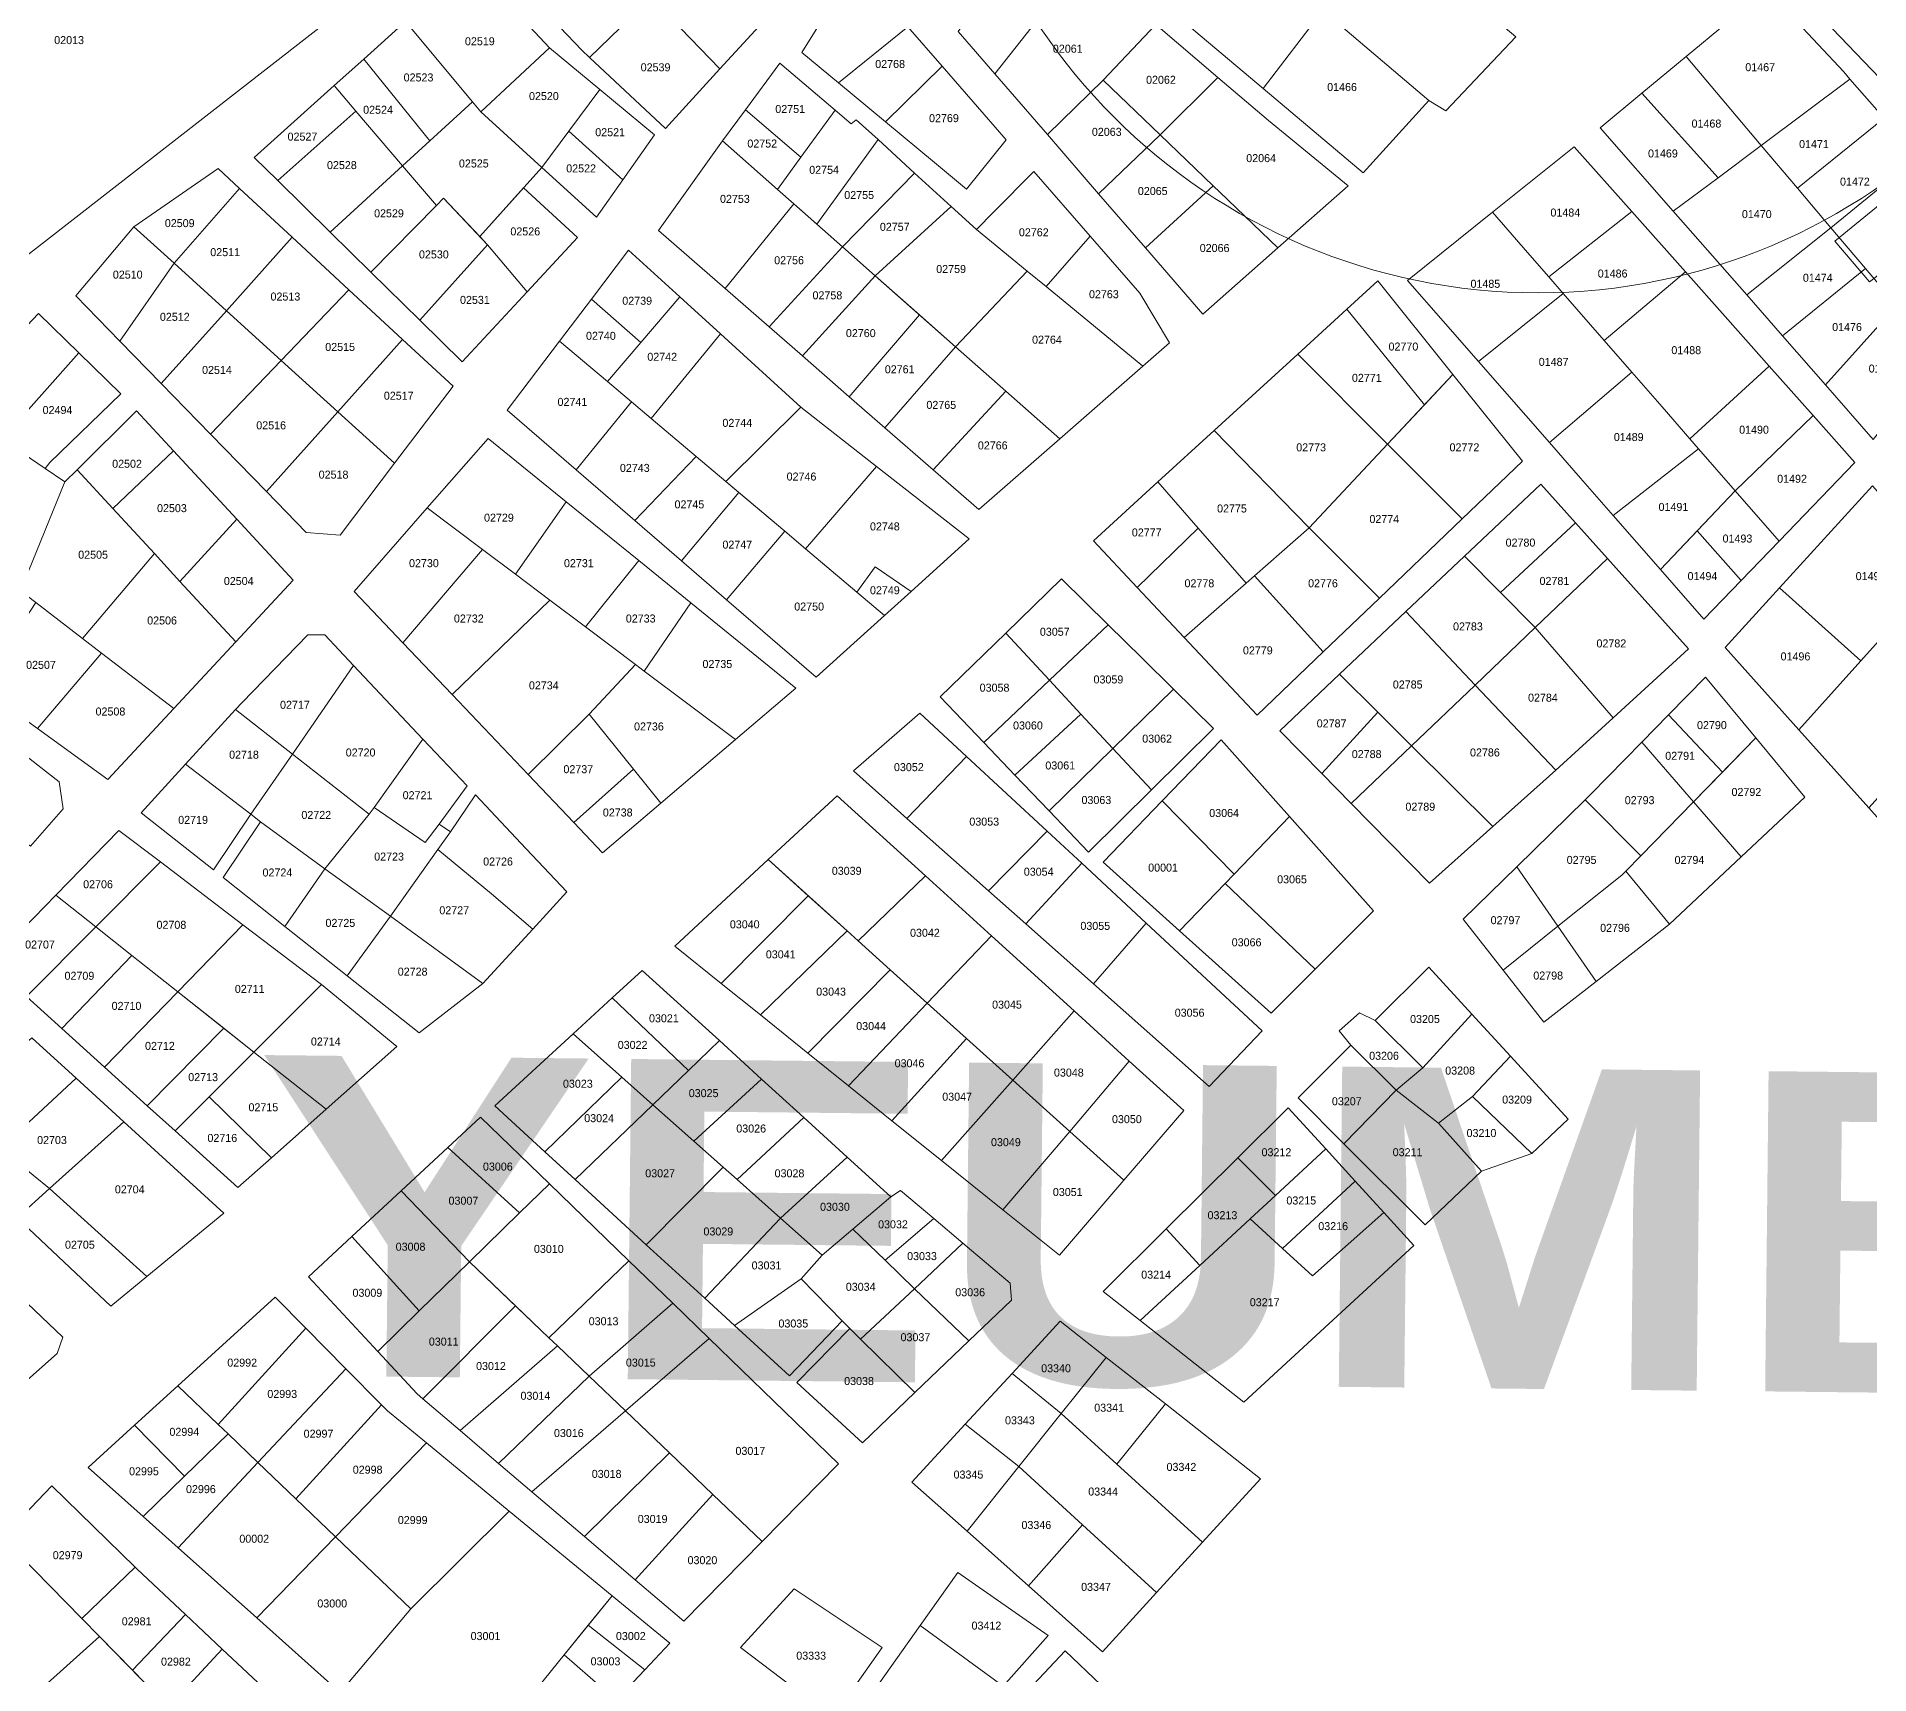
# Model space of a CAD drawing. Header units: metres. Extents: x 245225 to 248406, y 1633796 to 1637634.
# Drawn here: x 246563.7 to 246907.2, y 1635465.4 to 1635772.3 of the extents above; entities that cross this region are included whole.
import ezdxf
from ezdxf.enums import TextEntityAlignment as Align

# ---------------------------------------------------------------- set-up
doc = ezdxf.new("R2010")
doc.units = ezdxf.units.M
doc.header["$MEASUREMENT"] = 0
doc.layers.add('dernier_num_parc', color=1, linetype='Continuous', lineweight=13)
doc.layers.add('Etat des lieux', color=2, linetype='Continuous', lineweight=13)
doc.layers.add('historique_numero_parcelle', color=7, linetype='Continuous')
doc.layers.add('LIMITES_PARCELLES', color=7, linetype='Continuous', lineweight=0, true_color=0xffffff)
doc.styles.add('Style-FANCY', font='FANCY.shx')
doc.styles.add('Style-Times New Roman', font='times.ttf')

msp = doc.modelspace()

# ---------------------------------------------------------------- linework, layer by layer
at = {"layer": 'dernier_num_parc', "linetype": 'Continuous'}
msp.add_circle((246845.115, 1635836.655), 112.402539, dxfattribs=at)
at = {"layer": 'limites_parcelles', "flags": 128}
for points in [[(246592.584, 1635800.296), (246605.499, 1635793.054), (246617.143, 1635786.524), (246626.246, 1635781.419), (246558.717, 1635728.726), (246540.99, 1635741.823), (246559.908, 1635816.171), (246592.584, 1635800.296)], [(246704.996, 1635780.671), (246691.774, 1635766.219), (246678.867, 1635779.599), (246676.429, 1635782.127), (246675.241, 1635783.611), (246684.366, 1635793.901), (246704.996, 1635780.671)], [(246824.631, 1635760.276), (246804.787, 1635777.179), (246803.645, 1635778.152), (246815.963, 1635793.352), (246816.376, 1635792.979), (246840.93, 1635772.235), (246827.806, 1635758.371), (246824.631, 1635760.276)], [(246923.695, 1635778.26), (246927.576, 1635774.117), (246912.12, 1635761.39), (246894.263, 1635780.055), (246910.192, 1635792.675), (246923.695, 1635778.26)], [(246803.645, 1635778.152), (246804.787, 1635777.179), (246793.574, 1635762.548), (246778.216, 1635775.483), (246789.38, 1635790.302), (246803.645, 1635778.152)], [(246659.848, 1635770.172), (246646.954, 1635758.182), (246645.385, 1635760.065), (246632.851, 1635775.106), (246645.032, 1635786.047), (246659.848, 1635770.172)], [(246675.241, 1635783.611), (246676.429, 1635782.127), (246678.867, 1635779.599), (246667.343, 1635768.375), (246665.881, 1635769.748), (246659.044, 1635776.927), (246671.949, 1635787.724), (246675.241, 1635783.611)], [(246773.454, 1635774.518), (246763.583, 1635764.109), (246753.148, 1635753.898), (246743.281, 1635765.281), (246759.753, 1635786.157), (246760.073, 1635785.888), (246773.454, 1635774.518)], [(246727.008, 1635774.112), (246713.968, 1635763.622), (246707.156, 1635769.272), (246711.707, 1635776.575), (246719.433, 1635782.819), (246727.008, 1635774.112)], [(246903.563, 1635764.293), (246886.945, 1635751.878), (246872.836, 1635768.548), (246887.964, 1635781.112), (246902.384, 1635765.634), (246903.563, 1635764.293)], [(246637.398, 1635752.751), (246632.281, 1635748.065), (246623.528, 1635758.31), (246619.457, 1635763.076), (246625.007, 1635768.061), (246637.398, 1635752.751)], [(246669.263, 1635762.377), (246663.438, 1635754.526), (246658.406, 1635747.743), (246646.954, 1635758.182), (246659.848, 1635770.172), (246669.263, 1635762.377)], [(246745.442, 1635752.924), (246738.001, 1635743.689), (246732.015, 1635748.654), (246722.786, 1635756.309), (246733.424, 1635766.737), (246741.307, 1635757.677), (246745.442, 1635752.924)], [(246809.497, 1635744.295), (246796.361, 1635732.693), (246785.465, 1635743.136), (246784.244, 1635744.306), (246774.277, 1635753.859), (246785.094, 1635764.628), (246794.574, 1635756.572), (246798.376, 1635753.444), (246809.497, 1635744.295)], [(246658.406, 1635747.743), (246646.76, 1635734.807), (246639.969, 1635741.989), (246638.635, 1635740.627), (246632.281, 1635748.065), (246645.385, 1635760.065), (246646.954, 1635758.182), (246658.406, 1635747.743)], [(246721.401, 1635752.958), (246709.925, 1635737.136), (246705.64, 1635740.92), (246702.553, 1635743.647), (246706.967, 1635749.682), (246713.391, 1635758.462), (246716.363, 1635755.937), (246717.316, 1635756.678), (246721.401, 1635752.958)], [(246702.553, 1635743.647), (246705.64, 1635740.92), (246692.783, 1635725.036), (246680.274, 1635735.934), (246692.233, 1635752.762), (246702.553, 1635743.647)], [(246862.659, 1635739.469), (246847.096, 1635727.279), (246843.132, 1635731.831), (246836.573, 1635739.36), (246851.849, 1635751.611), (246862.659, 1635739.469)], [(246893.733, 1635743.859), (246899.995, 1635736.46), (246884.212, 1635723.855), (246870.448, 1635739.553), (246878.844, 1635745.826), (246886.945, 1635751.878), (246893.733, 1635743.859)], [(246665.104, 1635734.626), (246655.656, 1635724.464), (246648.224, 1635733.258), (246646.76, 1635734.807), (246654.948, 1635743.902), (246665.104, 1635734.626)], [(246761.143, 1635734.878), (246752.886, 1635725.444), (246749.376, 1635728.328), (246739.858, 1635736.146), (246743.139, 1635739.427), (246750.632, 1635746.958), (246761.143, 1635734.878)], [(246785.465, 1635743.136), (246796.361, 1635732.693), (246782.298, 1635720.271), (246771.554, 1635732.666), (246784.244, 1635744.306), (246785.465, 1635743.136)], [(246648.224, 1635733.258), (246635.522, 1635719.121), (246626.38, 1635728.114), (246638.635, 1635740.627), (246639.969, 1635741.989), (246648.224, 1635733.258)], [(246739.858, 1635736.146), (246749.376, 1635728.328), (246735.935, 1635714.162), (246720.884, 1635727.456), (246735.133, 1635740.45), (246739.858, 1635736.146)], [(246849.823, 1635724.149), (246833.962, 1635711.36), (246827.325, 1635718.944), (246820.641, 1635726.581), (246836.573, 1635739.36), (246843.132, 1635731.831), (246847.096, 1635727.279), (246849.823, 1635724.149)], [(246872.706, 1635728.186), (246857.513, 1635715.32), (246849.823, 1635724.149), (246847.096, 1635727.279), (246862.659, 1635739.469), (246872.706, 1635728.186)], [(246771.059, 1635710.515), (246752.886, 1635725.444), (246761.143, 1635734.878), (246770.444, 1635724.187), (246776.054, 1635714.874), (246771.059, 1635710.515)], [(246752.886, 1635725.444), (246771.059, 1635710.515), (246755.469, 1635696.908), (246745.361, 1635705.836), (246735.935, 1635714.162), (246749.376, 1635728.328), (246752.886, 1635725.444)], [(246888.431, 1635710.524), (246873.571, 1635696.885), (246868.351, 1635702.878), (246864.854, 1635706.893), (246862.693, 1635709.374), (246857.513, 1635715.32), (246872.706, 1635728.186), (246880.163, 1635719.81), (246888.431, 1635710.524)], [(246691.862, 1635716.555), (246678.887, 1635700.712), (246675.196, 1635703.829), (246670.696, 1635707.629), (246676.934, 1635714.942), (246684.238, 1635723.505), (246691.862, 1635716.555)], [(246857.513, 1635715.32), (246862.693, 1635709.374), (246847.24, 1635696.188), (246833.962, 1635711.36), (246849.823, 1635724.149), (246857.513, 1635715.32)], [(246913.087, 1635721.254), (246921.675, 1635714.047), (246907.939, 1635696.795), (246898.962, 1635707.033), (246912.319, 1635721.898), (246913.087, 1635721.254)], [(246706.944, 1635702.809), (246692.859, 1635688.913), (246687.315, 1635693.595), (246678.887, 1635700.712), (246691.862, 1635716.555), (246706.944, 1635702.809)], [(246565.316, 1635691.354), (246557.267, 1635696.814), (246571.618, 1635712.986), (246579.468, 1635705.32), (246566.165, 1635692.438), (246565.316, 1635691.354)], [(246670.696, 1635707.629), (246675.196, 1635703.829), (246664.832, 1635691.106), (246651.911, 1635702.279), (246661.729, 1635715.202), (246670.696, 1635707.629)], [(246875.189, 1635695.028), (246859.166, 1635682.56), (246853.049, 1635689.55), (246847.24, 1635696.188), (246862.693, 1635709.374), (246864.854, 1635706.893), (246868.351, 1635702.878), (246873.571, 1635696.885), (246875.189, 1635695.028)], [(246896.688, 1635701.251), (246882.02, 1635687.185), (246875.189, 1635695.028), (246873.571, 1635696.885), (246888.431, 1635710.524), (246896.688, 1635701.251)], [(246678.887, 1635700.712), (246687.315, 1635693.595), (246675.797, 1635681.624), (246664.832, 1635691.106), (246675.196, 1635703.829), (246678.887, 1635700.712)], [(246721.131, 1635691.717), (246707.831, 1635676.268), (246703.921, 1635679.571), (246692.859, 1635688.913), (246706.944, 1635702.809), (246721.131, 1635691.717)], [(246630.797, 1635692.318), (246620.584, 1635678.837), (246614.234, 1635679.366), (246606.788, 1635687.013), (246620.162, 1635701.965), (246630.797, 1635692.318)], [(246565.316, 1635691.354), (246569.023, 1635688.84), (246560.708, 1635668.407), (246557.87, 1635670.585), (246549.197, 1635677.235), (246557.267, 1635696.814), (246565.316, 1635691.354)], [(246662.964, 1635685.105), (246653.441, 1635671.528), (246647.298, 1635676.142), (246636.908, 1635683.947), (246648.312, 1635696.988), (246662.964, 1635685.105)], [(246802.226, 1635680.226), (246791.957, 1635671.212), (246790.396, 1635669.842), (246781.418, 1635680.144), (246773.846, 1635688.831), (246784.404, 1635698.472), (246802.226, 1635680.226)], [(246601.242, 1635681.837), (246590.581, 1635670.192), (246585.793, 1635675.387), (246577.976, 1635683.868), (246589.359, 1635694.653), (246601.242, 1635681.837)], [(246695.299, 1635686.852), (246684.601, 1635674.011), (246675.797, 1635681.624), (246687.315, 1635693.595), (246692.859, 1635688.913), (246695.299, 1635686.852)], [(246577.976, 1635683.868), (246585.793, 1635675.387), (246572.335, 1635659.491), (246563.56, 1635666.221), (246560.708, 1635668.407), (246569.023, 1635688.84), (246571.307, 1635691.104), (246577.976, 1635683.868)], [(246727.605, 1635668.315), (246720.84, 1635672.94), (246717.446, 1635668.149), (246707.831, 1635676.268), (246721.131, 1635691.717), (246738.483, 1635678.149), (246727.605, 1635668.315)], [(246913.364, 1635663.901), (246905.608, 1635655.273), (246890.367, 1635669.001), (246907.808, 1635688.111), (246921.302, 1635672.765), (246913.364, 1635663.901)], [(246676.566, 1635674.074), (246666.566, 1635661.67), (246659.914, 1635666.666), (246653.441, 1635671.528), (246662.964, 1635685.105), (246676.566, 1635674.074)], [(246707.831, 1635676.268), (246722.603, 1635663.793), (246709.802, 1635652.22), (246693.013, 1635666.738), (246703.921, 1635679.571), (246707.831, 1635676.268)], [(246590.581, 1635670.192), (246601.036, 1635658.848), (246589.439, 1635646.375), (246575.887, 1635656.767), (246572.335, 1635659.491), (246585.793, 1635675.387), (246590.581, 1635670.192)], [(246653.441, 1635671.528), (246659.914, 1635666.666), (246641.57, 1635649.008), (246632.355, 1635658.705), (246647.298, 1635676.142), (246653.441, 1635671.528)], [(246686.345, 1635666.143), (246677.583, 1635653.395), (246675.927, 1635654.639), (246666.566, 1635661.67), (246676.566, 1635674.074), (246686.345, 1635666.143)], [(246804.852, 1635656.991), (246792.449, 1635645.116), (246778.792, 1635659.656), (246790.396, 1635669.842), (246791.957, 1635671.212), (246804.852, 1635656.991)], [(246572.335, 1635659.491), (246575.887, 1635656.767), (246563.899, 1635642.596), (246553.147, 1635650.379), (246563.56, 1635666.221), (246572.335, 1635659.491)], [(246666.566, 1635661.67), (246675.927, 1635654.639), (246667.274, 1635645.31), (246655.833, 1635633.999), (246641.57, 1635649.008), (246659.914, 1635666.666), (246666.566, 1635661.67)], [(246776.778, 1635649.968), (246765.428, 1635638.881), (246759.433, 1635645.335), (246753.549, 1635651.668), (246764.511, 1635662.063), (246770.821, 1635655.842), (246776.778, 1635649.968)], [(246833.333, 1635650.768), (246821.406, 1635639.369), (246815.091, 1635645.655), (246807.914, 1635652.799), (246820.354, 1635664.533), (246833.333, 1635650.768)], [(246921.699, 1635643.925), (246907.094, 1635627.76), (246894.005, 1635642.365), (246905.608, 1635655.273), (246913.364, 1635663.901), (246927.784, 1635651.863), (246921.699, 1635643.925)], [(246623.128, 1635654.431), (246611.641, 1635637.842), (246601.009, 1635646.156), (246602.228, 1635647.485), (246614.531, 1635660.185), (246617.706, 1635660.185), (246623.128, 1635654.431)], [(246636.119, 1635640.645), (246626.962, 1635627.831), (246626.059, 1635626.567), (246611.641, 1635637.842), (246623.128, 1635654.431), (246636.119, 1635640.645)], [(246677.583, 1635653.395), (246694.681, 1635640.552), (246680.689, 1635628.606), (246675.556, 1635634.998), (246667.274, 1635645.31), (246675.927, 1635654.639), (246677.583, 1635653.395)], [(246639.156, 1635624.715), (246636.51, 1635621.276), (246626.962, 1635627.831), (246636.119, 1635640.645), (246644.406, 1635631.851), (246639.156, 1635624.715)], [(246562.538, 1635620.554), (246552.335, 1635629), (246560.478, 1635638.458), (246567.964, 1635632.642), (246568.705, 1635627.562), (246562.538, 1635620.554)], [(246626.059, 1635626.567), (246617.754, 1635616.339), (246605.686, 1635625.112), (246603.834, 1635626.567), (246611.641, 1635637.842), (246626.059, 1635626.567)], [(246874.241, 1635628.895), (246864.337, 1635618.755), (246853.928, 1635629.228), (246855.024, 1635630.299), (246864.574, 1635640.086), (246874.241, 1635628.895)], [(246639.156, 1635624.715), (246641.272, 1635623.26), (246638.891, 1635619.953), (246630.005, 1635607.434), (246617.754, 1635616.339), (246626.059, 1635626.567), (246626.962, 1635627.831), (246636.51, 1635621.276), (246639.156, 1635624.715)], [(246656.695, 1635605.054), (246648.945, 1635611.618), (246638.891, 1635619.953), (246641.272, 1635623.26), (246645.972, 1635630.189), (246655.492, 1635620.086), (246663.082, 1635612.031), (246656.695, 1635605.054)], [(246730.299, 1635614.989), (246717.711, 1635602.813), (246715.597, 1635604.717), (246700.793, 1635618.049), (246713.736, 1635630.035), (246730.299, 1635614.989)], [(246788.128, 1635615.318), (246786.474, 1635613.602), (246777.924, 1635604.729), (246763.61, 1635617.599), (246774.666, 1635629.052), (246788.128, 1635615.318)], [(246864.337, 1635618.755), (246861.54, 1635615.892), (246860.805, 1635615.139), (246848.827, 1635605.557), (246841.099, 1635616.682), (246853.928, 1635629.228), (246864.337, 1635618.755)], [(246883.161, 1635618.57), (246869.708, 1635605.958), (246861.54, 1635615.892), (246864.337, 1635618.755), (246874.241, 1635628.895), (246883.161, 1635618.57)], [(246803.31, 1635597.503), (246786.474, 1635613.602), (246788.128, 1635615.318), (246798.528, 1635626.111), (246814.274, 1635608.465), (246803.31, 1635597.503)], [(246602.377, 1635605.852), (246590.151, 1635593.306), (246581.574, 1635600.098), (246574.805, 1635605.459), (246586.902, 1635617.613), (246602.377, 1635605.852)], [(246656.695, 1635605.054), (246647.339, 1635594.833), (246630.005, 1635607.434), (246638.891, 1635619.953), (246648.945, 1635611.618), (246656.695, 1635605.054)], [(246742.66, 1635603.762), (246730.639, 1635591.171), (246723.691, 1635597.428), (246717.711, 1635602.813), (246730.299, 1635614.989), (246742.66, 1635603.762)], [(246869.708, 1635605.958), (246855.991, 1635595.246), (246848.827, 1635605.557), (246860.805, 1635615.139), (246861.54, 1635615.892), (246869.708, 1635605.958)], [(246717.711, 1635602.813), (246723.691, 1635597.428), (246708.264, 1635581.801), (246699.372, 1635588.947), (246715.597, 1635604.717), (246717.711, 1635602.813)], [(246758.148, 1635589.693), (246746.653, 1635576.749), (246738.005, 1635584.536), (246730.639, 1635591.171), (246742.66, 1635603.762), (246758.148, 1635589.693)], [(246685.873, 1635578.553), (246679.197, 1635572.13), (246673.413, 1635577.265), (246664.257, 1635585.395), (246671.592, 1635592.133), (246685.873, 1635578.553)], [(246814.606, 1635587.889), (246823.516, 1635579.063), (246818.489, 1635574.829), (246810.001, 1635583.287), (246807.835, 1635585.982), (246811.645, 1635589.368), (246814.606, 1635587.889)], [(246839.947, 1635581.211), (246832.799, 1635573.678), (246826.449, 1635568.651), (246818.489, 1635574.829), (246823.516, 1635579.063), (246832.719, 1635589.102), (246839.947, 1635581.211)], [(246584.452, 1635571.943), (246598.796, 1635586.459), (246604.434, 1635581.994), (246596.046, 1635573.606), (246589.669, 1635567.229), (246584.452, 1635571.943)], [(246571.112, 1635577.077), (246556.954, 1635563.897), (246566.138, 1635556.437), (246560.054, 1635550.961), (246543.102, 1635566.966), (246548.842, 1635572.117), (246562.806, 1635584.652), (246571.112, 1635577.077)], [(246699.588, 1635576.911), (246686.915, 1635565.277), (246679.197, 1635572.13), (246685.873, 1635578.553), (246691.671, 1635584.131), (246699.588, 1635576.911)], [(246707.47, 1635569.723), (246694.975, 1635558.121), (246692.386, 1635560.419), (246686.915, 1635565.277), (246699.588, 1635576.911), (246707.47, 1635569.723)], [(246686.915, 1635565.277), (246692.386, 1635560.419), (246677.973, 1635545.906), (246664.634, 1635558.119), (246679.197, 1635572.13), (246686.915, 1635565.277)], [(246826.449, 1635568.651), (246834.518, 1635559.655), (246823.935, 1635549.601), (246808.716, 1635564.821), (246818.489, 1635574.829), (246826.449, 1635568.651)], [(246723.79, 1635554.841), (246716.686, 1635548.796), (246710.962, 1635543.926), (246703.158, 1635550.855), (246715.596, 1635562.313), (246723.79, 1635554.841)], [(246795.874, 1635555.11), (246791.14, 1635550.734), (246781.718, 1635542.026), (246775.43, 1635548.87), (246788.813, 1635562.172), (246795.874, 1635555.11)], [(246810.817, 1635557.814), (246797.228, 1635545.188), (246791.14, 1635550.734), (246795.874, 1635555.11), (246805.317, 1635563.838), (246810.817, 1635557.814)], [(246694.975, 1635558.121), (246703.158, 1635550.855), (246688.955, 1635535.852), (246677.973, 1635545.906), (246692.386, 1635560.419), (246694.975, 1635558.121)], [(246674.733, 1635542.862), (246659.737, 1635528.459), (246644.841, 1635542.694), (246654.218, 1635551.849), (246659.813, 1635557.312), (246674.733, 1635542.862)], [(246731.851, 1635550.783), (246722.715, 1635542.986), (246716.686, 1635548.796), (246723.79, 1635554.841), (246725.642, 1635556.031), (246731.851, 1635550.783)], [(246770.529, 1635531.684), (246781.718, 1635542.026), (246791.14, 1635550.734), (246797.228, 1635545.188), (246802.826, 1635540.089), (246816.211, 1635551.907), (246821.818, 1635545.765), (246789.936, 1635516.396), (246770.529, 1635531.684)], [(246710.962, 1635543.926), (246706.993, 1635539.481), (246694.536, 1635530.741), (246688.955, 1635535.852), (246703.158, 1635550.855), (246710.962, 1635543.926)], [(246722.715, 1635542.986), (246728.268, 1635537.635), (246718.106, 1635528.21), (246716.135, 1635530.209), (246714.713, 1635531.651), (246706.993, 1635539.481), (246710.962, 1635543.926), (246716.686, 1635548.796), (246722.715, 1635542.986)], [(246738.408, 1635527.863), (246728.268, 1635537.635), (246737.277, 1635546.198), (246746.147, 1635538.701), (246746.412, 1635535.526), (246738.408, 1635527.863)], [(246558.659, 1635517.554), (246543.098, 1635533.913), (246552.605, 1635543.763), (246568.626, 1635528.555), (246567.567, 1635525.512), (246558.659, 1635517.554)], [(246653.464, 1635534.454), (246636.071, 1635517.037), (246635.022, 1635517.931), (246627.634, 1635525.895), (246635.407, 1635533.484), (246644.841, 1635542.694), (246653.464, 1635534.454)], [(246682.932, 1635534.922), (246667.276, 1635521.255), (246661.32, 1635526.947), (246659.737, 1635528.459), (246674.733, 1635542.862), (246682.932, 1635534.922)], [(246636.071, 1635517.037), (246653.464, 1635534.454), (246659.737, 1635528.459), (246661.32, 1635526.947), (246643.08, 1635511.067), (246636.071, 1635517.037)], [(246621.66, 1635522.66), (246605.193, 1635505.087), (246599.602, 1635510.443), (246597.766, 1635512.201), (246614.146, 1635530.269), (246621.66, 1635522.66)], [(246699.699, 1635490.272), (246690.447, 1635499.113), (246682.303, 1635506.895), (246674.078, 1635514.755), (246689.758, 1635528.311), (246714, 1635504.834), (246699.699, 1635490.272)], [(246718.106, 1635528.21), (246728.324, 1635518.209), (246718.498, 1635508.803), (246706.16, 1635520.099), (246716.135, 1635530.209), (246718.106, 1635528.21)], [(246597.766, 1635512.201), (246599.602, 1635510.443), (246591.456, 1635502.517), (246582.052, 1635512.065), (246590.186, 1635519.462), (246597.766, 1635512.201)], [(246636.763, 1635508.754), (246619.729, 1635491.163), (246612.3, 1635498.28), (246628.355, 1635515.881), (246629.466, 1635514.756), (246636.763, 1635508.754)], [(246766.185, 1635504.748), (246782.236, 1635490.161), (246773.588, 1635480.703), (246759.727, 1635493.409), (246747.796, 1635504.346), (246755.726, 1635514.254), (246766.185, 1635504.748)], [(246605.193, 1635505.087), (246590.238, 1635489.127), (246583.695, 1635494.965), (246591.456, 1635502.517), (246599.602, 1635510.443), (246605.193, 1635505.087)], [(246612.3, 1635498.28), (246619.729, 1635491.163), (246605.001, 1635475.956), (246590.238, 1635489.127), (246605.193, 1635505.087), (246612.3, 1635498.28)], [(246671.56, 1635480.133), (246662.588, 1635469.041), (246652.341, 1635456.374), (246641.698, 1635443.216), (246620.62, 1635462.021), (246633.836, 1635477.65), (246652.294, 1635495.98), (246671.56, 1635480.133)], [(246572.206, 1635475.844), (246575.517, 1635472.459), (246559.541, 1635458.215), (246542.33, 1635475.333), (246557.321, 1635491.062), (246572.206, 1635475.844)], [(246591.599, 1635476.62), (246581.676, 1635466.163), (246575.517, 1635472.459), (246572.206, 1635475.844), (246582.196, 1635485.464), (246582.546, 1635485.123), (246591.599, 1635476.62)], [(246613.647, 1635455.913), (246602.885, 1635444.479), (246601.837, 1635445.551), (246588.432, 1635459.256), (246598.506, 1635470.133), (246613.647, 1635455.913)]]:
    msp.add_lwpolyline(points, close=True, dxfattribs=at)
at = {"layer": 'limites_parcelles'}
for points in [[(246759.753, 1635786.157), (246743.281, 1635765.281), (246736.409, 1635773.209), (246750.797, 1635793.707)], [(246691.774, 1635766.219), (246681.544, 1635755.037), (246667.343, 1635768.375), (246678.867, 1635779.599)], [(246637.398, 1635752.751), (246625.007, 1635768.061), (246632.851, 1635775.106), (246645.385, 1635760.065)], [(246824.631, 1635760.276), (246812.354, 1635746.729), (246793.574, 1635762.548), (246804.787, 1635777.179)], [(246733.424, 1635766.737), (246722.786, 1635756.309), (246713.968, 1635763.622), (246727.008, 1635774.112)], [(246785.094, 1635764.628), (246774.277, 1635753.859), (246763.583, 1635764.109), (246773.454, 1635774.518)], [(246886.945, 1635751.878), (246878.844, 1635745.826), (246864.559, 1635761.674), (246872.836, 1635768.548)], [(246713.391, 1635758.462), (246706.967, 1635749.682), (246696.556, 1635758.567), (246703.028, 1635767.261)], [(246909.975, 1635756.996), (246893.733, 1635743.859), (246886.945, 1635751.878), (246903.563, 1635764.293)], [(246623.528, 1635758.31), (246608.939, 1635745.271), (246604.497, 1635749.64), (246619.457, 1635763.076)], [(246673.583, 1635745.439), (246663.438, 1635754.526), (246669.263, 1635762.377), (246679.533, 1635753.873)], [(246774.277, 1635753.859), (246762.748, 1635742.824), (246753.148, 1635753.898), (246763.583, 1635764.109)], [(246878.844, 1635745.826), (246870.448, 1635739.553), (246856.743, 1635755.183), (246864.559, 1635761.674)], [(246632.281, 1635748.065), (246618.722, 1635735.647), (246608.939, 1635745.271), (246623.528, 1635758.31)], [(246706.967, 1635749.682), (246702.553, 1635743.647), (246692.233, 1635752.762), (246696.556, 1635758.567)], [(246673.583, 1635745.439), (246668.633, 1635738.422), (246658.406, 1635747.743), (246663.438, 1635754.526)], [(246893.733, 1635743.859), (246909.975, 1635756.996), (246916.316, 1635749.781), (246899.995, 1635736.46)], [(246728.264, 1635746.706), (246714.76, 1635732.865), (246709.925, 1635737.136), (246721.401, 1635752.958)], [(246784.244, 1635744.306), (246771.554, 1635732.666), (246762.748, 1635742.824), (246774.277, 1635753.859)], [(246601.734, 1635743.812), (246589.483, 1635729.794), (246581.955, 1635736.622), (246597.724, 1635747.523)], [(246638.635, 1635740.627), (246626.38, 1635728.114), (246618.722, 1635735.647), (246632.281, 1635748.065)], [(246924.09, 1635739.266), (246907.21, 1635726.299), (246900.737, 1635733.948), (246917.058, 1635747.268)], [(246611.627, 1635734.656), (246599.283, 1635720.904), (246589.483, 1635729.794), (246601.734, 1635743.812)], [(246714.76, 1635732.865), (246728.264, 1635746.706), (246735.133, 1635740.45), (246720.884, 1635727.456)], [(246714.76, 1635732.865), (246700.985, 1635717.891), (246692.783, 1635725.036), (246705.64, 1635740.92)], [(246589.483, 1635729.794), (246579.318, 1635715.223), (246571.054, 1635723.711), (246581.955, 1635736.622)], [(246622.246, 1635724.828), (246609.554, 1635711.587), (246599.283, 1635720.904), (246611.627, 1635734.656)], [(246906.468, 1635728.811), (246890.94, 1635716.183), (246884.212, 1635723.855), (246899.995, 1635736.46)], [(246655.656, 1635724.464), (246643.444, 1635711.328), (246635.522, 1635719.121), (246648.224, 1635733.258)], [(246684.238, 1635723.505), (246676.934, 1635714.942), (246667.685, 1635723.042), (246674.665, 1635732.23)], [(246700.985, 1635717.891), (246714.76, 1635732.865), (246720.884, 1635727.456), (246707.248, 1635712.433)], [(246579.318, 1635715.223), (246589.483, 1635729.794), (246599.283, 1635720.904), (246587.054, 1635707.28)], [(246729.175, 1635720.133), (246716.012, 1635704.798), (246707.248, 1635712.433), (246720.884, 1635727.456)], [(246823.832, 1635703.297), (246809.285, 1635721.192), (246815.071, 1635726.476), (246829.145, 1635708.97)], [(246890.94, 1635716.183), (246906.468, 1635728.811), (246912.319, 1635721.898), (246898.962, 1635707.033)], [(246632.295, 1635715.529), (246620.162, 1635701.965), (246609.554, 1635711.587), (246622.246, 1635724.828)], [(246676.934, 1635714.942), (246670.696, 1635707.629), (246661.729, 1635715.202), (246667.685, 1635723.042)], [(246571.618, 1635712.986), (246557.267, 1635696.814), (246547.75, 1635703.233), (246564.048, 1635720.378)], [(246609.554, 1635711.587), (246596.312, 1635697.772), (246587.054, 1635707.28), (246599.283, 1635720.904)], [(246716.012, 1635704.798), (246729.175, 1635720.133), (246735.935, 1635714.162), (246722.687, 1635698.982)], [(246823.832, 1635703.297), (246816.9, 1635695.895), (246800.054, 1635712.763), (246809.285, 1635721.192)], [(246630.797, 1635692.318), (246620.162, 1635701.965), (246632.295, 1635715.529), (246641.751, 1635706.777)], [(246745.361, 1635705.836), (246731.744, 1635691.091), (246722.687, 1635698.982), (246735.935, 1635714.162)], [(246816.9, 1635695.895), (246802.226, 1635680.226), (246784.404, 1635698.472), (246800.054, 1635712.763)], [(246620.162, 1635701.965), (246606.788, 1635687.013), (246596.312, 1635697.772), (246609.554, 1635711.587)], [(246830.872, 1635681.904), (246816.9, 1635695.895), (246829.145, 1635708.97), (246842.191, 1635692.741)], [(246755.469, 1635696.908), (246740.282, 1635683.653), (246731.744, 1635691.091), (246745.361, 1635705.836)], [(246589.359, 1635694.653), (246577.976, 1635683.868), (246571.307, 1635691.104), (246582.428, 1635702.127)], [(246890.27, 1635677.714), (246882.02, 1635687.185), (246896.688, 1635701.251), (246904.501, 1635692.477)], [(246830.872, 1635681.904), (246815.381, 1635667.071), (246802.226, 1635680.226), (246816.9, 1635695.895)], [(246882.02, 1635687.185), (246868.071, 1635672.385), (246859.166, 1635682.56), (246875.189, 1635695.028)], [(246781.418, 1635680.144), (246769.961, 1635669.058), (246761.758, 1635677.792), (246773.846, 1635688.831)], [(246684.601, 1635674.011), (246695.299, 1635686.852), (246703.921, 1635679.571), (246693.013, 1635666.738)], [(246852.126, 1635681.134), (246838.09, 1635668.087), (246831.346, 1635674.902), (246845.631, 1635688.375)], [(246883.151, 1635670.328), (246874.904, 1635679.634), (246882.02, 1635687.185), (246890.27, 1635677.714)], [(246601.036, 1635658.848), (246590.581, 1635670.192), (246601.242, 1635681.837), (246611.811, 1635670.439)], [(246647.298, 1635676.142), (246632.355, 1635658.705), (246623.23, 1635668.307), (246636.908, 1635683.947)], [(246790.396, 1635669.842), (246778.792, 1635659.656), (246769.961, 1635669.058), (246781.418, 1635680.144)], [(246815.381, 1635667.071), (246804.852, 1635656.991), (246791.957, 1635671.212), (246802.226, 1635680.226)], [(246838.09, 1635668.087), (246852.126, 1635681.134), (246858.118, 1635674.455), (246844.586, 1635661.523)], [(246883.151, 1635670.328), (246876.19, 1635663.108), (246868.071, 1635672.385), (246874.904, 1635679.634)], [(246727.605, 1635668.315), (246722.603, 1635663.793), (246717.446, 1635668.149), (246720.84, 1635672.94)], [(246844.586, 1635661.523), (246833.333, 1635650.768), (246820.354, 1635664.533), (246831.346, 1635674.902)], [(246859.167, 1635644.633), (246844.586, 1635661.523), (246858.118, 1635674.455), (246873.28, 1635657.551)], [(246764.511, 1635662.063), (246753.549, 1635651.668), (246745.348, 1635660.496), (246755.805, 1635670.648)], [(246905.608, 1635655.273), (246894.005, 1635642.365), (246880.159, 1635657.816), (246890.367, 1635669.001)], [(246694.681, 1635640.552), (246677.583, 1635653.395), (246686.345, 1635666.143), (246705.992, 1635650.209)], [(246859.167, 1635644.633), (246848.406, 1635634.784), (246833.333, 1635650.768), (246844.586, 1635661.523)], [(246753.549, 1635651.668), (246741.23, 1635639.987), (246733.05, 1635648.556), (246745.348, 1635660.496)], [(246589.439, 1635646.375), (246577.066, 1635633.066), (246563.899, 1635642.596), (246575.887, 1635656.767)], [(246759.433, 1635645.335), (246747.04, 1635633.9), (246741.23, 1635639.987), (246753.549, 1635651.668)], [(246815.091, 1635645.655), (246804.566, 1635634.173), (246796.683, 1635642.206), (246807.914, 1635652.799)], [(246879.685, 1635634.469), (246869.574, 1635645.209), (246876.455, 1635652.26), (246885.918, 1635640.85)], [(246772.636, 1635631.123), (246765.428, 1635638.881), (246776.778, 1635649.968), (246784.247, 1635642.602)], [(246848.406, 1635634.784), (246836.605, 1635624.241), (246821.406, 1635639.369), (246833.333, 1635650.768)], [(246611.641, 1635637.842), (246603.834, 1635626.567), (246591.62, 1635635.914), (246601.009, 1635646.156)], [(246675.556, 1635634.998), (246664.373, 1635625.013), (246655.833, 1635633.999), (246667.274, 1635645.31)], [(246738.008, 1635637.389), (246726.804, 1635625.774), (246716.779, 1635634.665), (246729.257, 1635645.514)], [(246765.428, 1635638.881), (246753.452, 1635627.182), (246747.04, 1635633.9), (246759.433, 1635645.335)], [(246821.406, 1635639.369), (246810.085, 1635628.55), (246804.566, 1635634.173), (246815.091, 1635645.655)], [(246879.685, 1635634.469), (246874.241, 1635628.895), (246864.574, 1635640.086), (246869.574, 1635645.209)], [(246883.161, 1635618.57), (246874.241, 1635628.895), (246885.918, 1635640.85), (246895.108, 1635629.77)], [(246907.094, 1635627.76), (246921.699, 1635643.925), (246935.854, 1635632.416), (246920.111, 1635613.234)], [(246753.099, 1635623.377), (246742.135, 1635612.176), (246726.804, 1635625.774), (246738.008, 1635637.389)], [(246772.636, 1635631.123), (246760.832, 1635619.451), (246753.452, 1635627.182), (246765.428, 1635638.881)], [(246798.528, 1635626.111), (246788.128, 1635615.318), (246774.666, 1635629.052), (246785.703, 1635640.486)], [(246836.605, 1635624.241), (246824.729, 1635613.631), (246810.085, 1635628.55), (246821.406, 1635639.369)], [(246603.834, 1635626.567), (246596.868, 1635616.111), (246583.31, 1635626.848), (246591.62, 1635635.914)], [(246680.689, 1635628.606), (246669.797, 1635619.306), (246664.373, 1635625.013), (246675.556, 1635634.998)], [(246586.902, 1635617.613), (246574.805, 1635605.459), (246567.288, 1635611.413), (246579.107, 1635623.537)], [(246617.754, 1635616.339), (246610.221, 1635605.538), (246598.662, 1635614.691), (246605.686, 1635625.112)], [(246759.577, 1635617.363), (246749.093, 1635606.005), (246742.135, 1635612.176), (246753.099, 1635623.377)], [(246708.334, 1635611.258), (246692.015, 1635594.859), (246683.309, 1635601.857), (246700.793, 1635618.049)], [(246771.65, 1635606.153), (246761.781, 1635594.752), (246749.093, 1635606.005), (246759.577, 1635617.363)], [(246848.827, 1635605.557), (246838.54, 1635597.328), (246831.079, 1635606.884), (246841.099, 1635616.682)], [(246630.005, 1635607.434), (246621.94, 1635596.258), (246610.221, 1635605.538), (246617.754, 1635616.339)], [(246803.31, 1635597.503), (246795.095, 1635589.289), (246777.924, 1635604.729), (246786.474, 1635613.602)], [(246574.805, 1635605.459), (246561.807, 1635592.4), (246554.867, 1635598.67), (246567.288, 1635611.413)], [(246692.015, 1635594.859), (246708.334, 1635611.258), (246715.597, 1635604.717), (246699.372, 1635588.947)], [(246647.339, 1635594.833), (246635.433, 1635585.573), (246621.94, 1635596.258), (246630.005, 1635607.434)], [(246581.574, 1635600.098), (246568.448, 1635586.401), (246561.807, 1635592.4), (246574.805, 1635605.459)], [(246617.101, 1635594.661), (246604.434, 1635581.994), (246590.151, 1635593.306), (246602.377, 1635605.852)], [(246761.781, 1635594.752), (246771.65, 1635606.153), (246793.376, 1635585.982), (246783.454, 1635575.53)], [(246855.991, 1635595.246), (246846.16, 1635587.569), (246838.54, 1635597.328), (246848.827, 1635605.557)], [(246590.151, 1635593.306), (246576.461, 1635579.162), (246568.448, 1635586.401), (246581.574, 1635600.098)], [(246691.671, 1635584.131), (246685.873, 1635578.553), (246671.592, 1635592.133), (246677.223, 1635597.306)], [(246730.639, 1635591.171), (246715.863, 1635575.694), (246708.264, 1635581.801), (246723.691, 1635597.428)], [(246832.719, 1635589.102), (246823.516, 1635579.063), (246814.606, 1635587.889), (246824.643, 1635597.92)], [(246598.796, 1635586.459), (246584.452, 1635571.943), (246576.461, 1635579.162), (246590.151, 1635593.306)], [(246617.954, 1635571.286), (246604.434, 1635581.994), (246617.101, 1635594.661), (246631.2, 1635583.059)], [(246738.005, 1635584.536), (246724.017, 1635569.141), (246715.863, 1635575.694), (246730.639, 1635591.171)], [(246768.501, 1635580.289), (246757.322, 1635567.141), (246746.653, 1635576.749), (246758.148, 1635589.693)], [(246673.413, 1635577.265), (246658.976, 1635563.299), (246649.574, 1635571.906), (246664.257, 1635585.395)], [(246746.653, 1635576.749), (246733.282, 1635561.694), (246724.017, 1635569.141), (246738.005, 1635584.536)], [(246818.489, 1635574.829), (246808.716, 1635564.821), (246800.122, 1635573.414), (246810.001, 1635583.287)], [(246617.954, 1635571.286), (246607.716, 1635562.185), (246596.046, 1635573.606), (246604.434, 1635581.994)], [(246767.489, 1635557.984), (246757.322, 1635567.141), (246768.501, 1635580.289), (246778.691, 1635571.033)], [(246832.799, 1635573.678), (246839.947, 1635581.211), (246850.725, 1635569.442), (246843.911, 1635562.963)], [(246566.138, 1635556.437), (246556.954, 1635563.897), (246571.112, 1635577.077), (246580.032, 1635568.943)], [(246679.197, 1635572.13), (246664.634, 1635558.119), (246658.976, 1635563.299), (246673.413, 1635577.265)], [(246757.322, 1635567.141), (246744.813, 1635552.428), (246733.282, 1635561.694), (246746.653, 1635576.749)], [(246607.716, 1635562.185), (246601.434, 1635556.601), (246589.669, 1635567.229), (246596.046, 1635573.606)], [(246843.911, 1635562.963), (246834.518, 1635559.655), (246826.449, 1635568.651), (246832.799, 1635573.678)], [(246584.349, 1635539.926), (246566.138, 1635556.437), (246580.032, 1635568.943), (246598.788, 1635551.838)], [(246659.813, 1635557.312), (246654.218, 1635551.849), (246640.776, 1635564.091), (246646.928, 1635569.79)], [(246715.596, 1635562.313), (246703.158, 1635550.855), (246694.975, 1635558.121), (246707.47, 1635569.723)], [(246805.317, 1635563.838), (246795.874, 1635555.11), (246788.813, 1635562.172), (246798.262, 1635571.565)], [(246767.489, 1635557.984), (246755.408, 1635543.913), (246744.813, 1635552.428), (246757.322, 1635567.141)], [(246654.218, 1635551.849), (246644.841, 1635542.694), (246632.055, 1635556.014), (246640.776, 1635564.091)], [(246584.349, 1635539.926), (246577.621, 1635534.376), (246560.054, 1635550.961), (246566.138, 1635556.437)], [(246644.841, 1635542.694), (246635.407, 1635533.484), (246622.807, 1635547.447), (246632.055, 1635556.014)], [(246816.211, 1635551.907), (246802.826, 1635540.089), (246797.228, 1635545.188), (246810.817, 1635557.814)], [(246722.715, 1635542.986), (246731.851, 1635550.783), (246737.277, 1635546.198), (246728.268, 1635537.635)], [(246781.718, 1635542.026), (246770.529, 1635531.684), (246763.617, 1635537.128), (246775.43, 1635548.87)], [(246635.407, 1635533.484), (246627.634, 1635525.895), (246614.649, 1635539.892), (246622.807, 1635547.447)], [(246714.713, 1635531.651), (246704.836, 1635521.311), (246694.536, 1635530.741), (246706.993, 1635539.481)], [(246738.408, 1635527.863), (246728.324, 1635518.209), (246718.106, 1635528.21), (246728.268, 1635537.635)], [(246614.146, 1635530.269), (246597.766, 1635512.201), (246590.186, 1635519.462), (246608.431, 1635536.055)], [(246689.758, 1635528.311), (246674.078, 1635514.755), (246667.276, 1635521.255), (246682.932, 1635534.922)], [(246755.726, 1635514.254), (246746.528, 1635521.776), (246755.54, 1635531.557), (246764.159, 1635524.79)], [(246667.276, 1635521.255), (246650.297, 1635504.919), (246643.08, 1635511.067), (246661.32, 1635526.947)], [(246775.269, 1635516.066), (246766.185, 1635504.748), (246755.726, 1635514.254), (246764.159, 1635524.79)], [(246628.355, 1635515.881), (246612.3, 1635498.28), (246605.193, 1635505.087), (246621.66, 1635522.66)], [(246650.297, 1635504.919), (246667.276, 1635521.255), (246674.078, 1635514.755), (246656.545, 1635499.597)], [(246755.726, 1635514.254), (246747.796, 1635504.346), (246737.753, 1635512.251), (246746.528, 1635521.776)], [(246682.303, 1635506.895), (246666.384, 1635491.215), (246656.545, 1635499.597), (246674.078, 1635514.755)], [(246782.236, 1635490.161), (246766.185, 1635504.748), (246775.269, 1635516.066), (246793.111, 1635502.056)], [(246591.456, 1635502.517), (246583.695, 1635494.965), (246573.374, 1635504.173), (246582.052, 1635512.065)], [(246747.796, 1635504.346), (246738.081, 1635492.208), (246727.746, 1635501.389), (246737.753, 1635512.251)], [(246652.294, 1635495.98), (246633.836, 1635477.65), (246619.729, 1635491.163), (246636.763, 1635508.754)], [(246690.447, 1635499.113), (246675.899, 1635483.11), (246666.384, 1635491.215), (246682.303, 1635506.895)], [(246759.727, 1635493.409), (246749.579, 1635481.992), (246738.081, 1635492.208), (246747.796, 1635504.346)], [(246582.196, 1635485.464), (246572.206, 1635475.844), (246557.321, 1635491.062), (246566.539, 1635500.733)], [(246699.699, 1635490.272), (246685.028, 1635475.333), (246675.899, 1635483.11), (246690.447, 1635499.113)], [(246773.588, 1635480.703), (246763.478, 1635469.645), (246749.579, 1635481.992), (246759.727, 1635493.409)], [(246633.836, 1635477.65), (246620.62, 1635462.021), (246605.001, 1635475.956), (246619.729, 1635491.163)], [(246744.852, 1635463.209), (246729.309, 1635474.544), (246736.358, 1635484.461), (246753.291, 1635472.687)], [(246677.696, 1635466.264), (246667.098, 1635474.617), (246671.56, 1635480.133), (246682.383, 1635471.232)], [(246722.202, 1635470.438), (246712.942, 1635457.341), (246695.612, 1635470.438), (246705.666, 1635481.419)], [(246581.676, 1635466.163), (246591.599, 1635476.62), (246598.506, 1635470.133), (246588.432, 1635459.256)], [(246588.432, 1635459.256), (246572.875, 1635444.953), (246559.541, 1635458.215), (246575.517, 1635472.459)], [(246677.696, 1635466.264), (246672.33, 1635460.573), (246662.588, 1635469.041), (246667.098, 1635474.617)], [(246744.852, 1635463.209), (246735.101, 1635452.257), (246720.47, 1635462.108), (246729.309, 1635474.544)], [(246672.33, 1635460.573), (246661.089, 1635448.655), (246652.341, 1635456.374), (246662.588, 1635469.041)], [(246769.828, 1635457.077), (246760.832, 1635445.7), (246745.618, 1635458.267), (246756.466, 1635469.777)]]:
    msp.add_3dface(points, dxfattribs=at)

# ---------------------------------------------------------------- texts
at = {"layer": 'Etat des lieux', "color": 7, "linetype": 'Continuous', "lineweight": 0, "insert": (247028.103643, 1635546.483095), "char_height": 60, "attachment_point": 5, "rotation": 359.38531881, "style": 'Style-Times New Roman'}
msp.add_mtext('\\fArial Black|b0|i0|c00|p39;YEUMBEUL NORD', dxfattribs=at)
at = {"layer": 'historique_numero_parcelle', "style": 'Style-FANCY'}
for s, p in [('02013', (246569.803191, 1635771.609761)), ('02519', (246646.779758, 1635771.389961)), ('02768', (246723.673482, 1635767.131706)), ('02061', (246756.966571, 1635769.995671)), ('02523', (246635.28811, 1635764.613836)), ('02539', (246679.71564, 1635766.513204)), ('02062', (246774.430091, 1635764.174043)), ('01467', (246886.735315, 1635766.534635)), ('02520', (246658.784425, 1635761.123105)), ('01466', (246808.36943, 1635762.815275)), ('02524', (246627.695414, 1635758.556391)), ('02751', (246704.940924, 1635758.698217)), ('02769', (246733.757989, 1635756.982186)), ('02527', (246613.536063, 1635753.525632)), ('02521', (246671.199509, 1635754.346981)), ('02063', (246764.272296, 1635754.42053)), ('01468', (246876.660436, 1635755.972395)), ('02752', (246699.70812, 1635752.230098)), ('01469', (246868.504581, 1635750.371208)), ('01471', (246896.810195, 1635752.131581)), ('02528', (246620.923551, 1635748.186867)), ('02525', (246645.651114, 1635748.494873)), ('02522', (246665.761497, 1635747.570856)), ('02754', (246711.302371, 1635747.302008)), ('02064', (246793.206623, 1635749.492439)), ('02065', (246772.891031, 1635743.332326)), ('01472', (246904.486294, 1635745.090088)), ('02753', (246694.57792, 1635741.860574)), ('02755', (246717.869027, 1635742.579254)), ('02509', (246590.53353, 1635737.316834)), ('02529', (246629.747494, 1635739.152034)), ('02757', (246724.538287, 1635736.624478)), ('01484', (246850.216121, 1635739.299676)), ('01470', (246886.095641, 1635739.008798)), ('02526', (246655.295889, 1635735.763972)), ('02762', (246750.599702, 1635735.597792)), ('02066', (246784.485283, 1635732.654796)), ('02511', (246599.049661, 1635731.8754)), ('02530', (246638.161022, 1635731.451893)), ('02756', (246704.735716, 1635730.361696)), ('02510', (246580.78615, 1635727.66599)), ('02759', (246735.106499, 1635728.718999)), ('01485', (246835.229452, 1635725.948273)), ('01486', (246859.080187, 1635727.86868)), ('01474', (246897.524934, 1635727.08137)), ('02513', (246610.336101, 1635723.559247)), ('02531', (246645.856322, 1635722.930403)), ('02739', (246676.267687, 1635722.771556)), ('02758', (246711.917995, 1635723.790909)), ('02763', (246763.733013, 1635723.996246)), ('02512', (246589.610094, 1635719.760511)), ('02740', (246669.466508, 1635716.200769)), ('02760', (246718.176839, 1635716.706778)), ('02764', (246753.062198, 1635715.474756)), ('01476', (246903.007861, 1635717.845126)), ('02515', (246620.596501, 1635714.11374)), ('02742', (246680.958156, 1635712.27003)), ('02770', (246819.871713, 1635714.190826)), ('01488', (246872.878888, 1635713.51135)), ('02514', (246597.510601, 1635709.801661)), ('02761', (246725.461723, 1635709.930654)), ('01487', (246848.02295, 1635711.316598)), ('01478', (246909.861521, 1635710.072049)), ('02771', (246813.011903, 1635708.324051)), ('02494', (246567.62902, 1635702.28944)), ('02517', (246631.575128, 1635704.976239)), ('02741', (246664.1311, 1635703.821875)), ('02765', (246733.259627, 1635703.257197)), ('02516', (246607.668397, 1635699.432137)), ('02744', (246695.033225, 1635699.891136)), ('01490', (246885.581004, 1635698.605331)), ('02766', (246742.904402, 1635695.659724)), ('02773', (246802.575611, 1635695.299811)), ('02772', (246831.30473, 1635695.299811)), ('01489', (246862.095797, 1635697.233612)), ('02502', (246580.659727, 1635692.227921)), ('02743', (246675.820627, 1635691.446647)), ('02518', (246619.365253, 1635690.191967)), ('02746', (246707.063544, 1635689.829617)), ('01492', (246892.707382, 1635689.419097)), ('02745', (246686.055376, 1635684.619188)), ('02503', (246589.073255, 1635683.911768)), ('02729', (246650.355598, 1635682.123059)), ('02775', (246787.738341, 1635683.848601)), ('02774', (246816.287902, 1635681.872231)), ('01491', (246870.47868, 1635684.137977)), ('02748', (246722.685002, 1635680.486779)), ('02777', (246771.757768, 1635679.356851)), ('01493', (246882.472584, 1635678.216721)), ('02505', (246574.29828, 1635675.184941)), ('02747', (246695.033225, 1635677.073049)), ('02780', (246841.810646, 1635677.457483)), ('02730', (246636.29885, 1635673.601569)), ('02731', (246665.335781, 1635673.601569)), ('01494', (246875.915916, 1635671.175228)), ('01495', (246907.419905, 1635671.175228)), ('02504', (246601.590942, 1635670.25685)), ('02749', (246722.685002, 1635668.522225)), ('02778', (246781.633403, 1635669.834343)), ('02776', (246804.796255, 1635669.834343)), ('02781', (246848.172094, 1635670.270684)), ('02750', (246708.496335, 1635665.471502)), ('02506', (246587.226383, 1635662.864714)), ('02732', (246644.712378, 1635663.232044)), ('02733', (246676.930033, 1635663.232044)), ('03057', (246754.52774, 1635660.746899)), ('02783', (246831.960663, 1635661.749194)), ('02779', (246792.586379, 1635657.257445)), ('02782', (246858.84291, 1635658.566469)), ('02507', (246564.531662, 1635654.548561)), ('02735', (246691.294592, 1635654.710554)), ('01496', (246893.347057, 1635656.132038)), ('02734', (246658.769125, 1635650.706481)), ('03058', (246743.241301, 1635650.274706)), ('03059', (246764.582932, 1635651.814735)), ('02785', (246820.674223, 1635650.866327)), ('02717', (246612.122784, 1635647.061747)), ('02784', (246846.01741, 1635648.402282)), ('02508', (246577.547711, 1635645.807067)), ('02787', (246806.412268, 1635643.57686)), ('02790', (246877.683569, 1635643.256021)), ('02736', (246678.469093, 1635643.006339)), ('03060', (246749.500144, 1635643.190576)), ('03062', (246773.714687, 1635640.726531)), ('02718', (246602.580612, 1635637.718908)), ('02720', (246624.435263, 1635638.129583)), ('02788', (246812.978924, 1635637.827421)), ('02786', (246835.141387, 1635638.135426)), ('02791', (246871.732537, 1635637.506582)), ('02737', (246665.233177, 1635634.998192)), ('03052', (246727.179195, 1635635.383182)), ('03061', (246755.55378, 1635635.695771)), ('02721', (246635.106079, 1635630.121435)), ('02792', (246884.14762, 1635630.730457)), ('02722', (246616.12434, 1635626.425367)), ('02738', (246672.620665, 1635626.887376)), ('03063', (246762.325644, 1635629.227652)), ('03064', (246786.270851, 1635626.789274)), ('02789', (246823.034115, 1635627.971239)), ('02793', (246864.139841, 1635629.190429)), ('02719', (246593.038441, 1635625.50135)), ('03053', (246741.309231, 1635625.174995)), ('02723', (246629.770671, 1635618.622557)), ('02726', (246650.188866, 1635617.69854)), ('03039', (246715.529977, 1635615.959575)), ('03054', (246751.510999, 1635615.788155)), ('00001', (246774.825771, 1635616.556056)), ('02795', (246853.263817, 1635617.999556)), ('02794', (246873.476805, 1635617.999556)), ('02706', (246575.223822, 1635613.437795)), ('02724', (246608.839456, 1635615.645169)), ('03065', (246798.993747, 1635614.366379)), ('02708', (246588.972757, 1635605.840322)), ('02725', (246620.638915, 1635606.199662)), ('02727', (246641.980547, 1635608.561039)), ('03040', (246696.423647, 1635605.931057)), ('03055', (246762.123184, 1635605.638635)), ('02797', (246839.001862, 1635606.706015)), ('02707', (246564.347798, 1635602.144254)), ('03042', (246730.195019, 1635604.347028)), ('03066', (246790.477615, 1635602.559495)), ('02796', (246859.522661, 1635605.268655)), ('03041', (246703.166195, 1635600.298954)), ('02709', (246571.735286, 1635596.292146)), ('02728', (246634.182643, 1635597.06216)), ('02798', (246847.004974, 1635596.336491)), ('02711', (246603.645129, 1635593.828101)), ('03043', (246712.605763, 1635593.317492)), ('02710', (246580.55923, 1635590.645376)), ('03021', (246681.273984, 1635588.322483)), ('03045', (246745.570961, 1635590.88278)), ('03056', (246779.800387, 1635589.373003)), ('03044', (246720.110512, 1635586.86404)), ('03205', (246823.904931, 1635588.185519)), ('02712', (246586.818073, 1635583.150571)), ('02714', (246617.907084, 1635583.97192)), ('03022', (246675.410898, 1635583.335725)), ('03046', (246727.30745, 1635579.897245)), ('03048', (246757.165213, 1635578.151879)), ('03206', (246816.234759, 1635581.300439)), ('03208', (246830.496714, 1635578.528388)), ('02713', (246594.923789, 1635577.298463)), ('03023', (246665.150499, 1635576.060924)), ('02715', (246606.210229, 1635571.651693)), ('03025', (246688.720102, 1635574.300892)), ('03047', (246736.233997, 1635573.634463)), ('03207', (246809.257687, 1635572.778949)), ('03209', (246841.16753, 1635573.086955)), ('03024', (246669.137397, 1635569.607472)), ('03050', (246768.041236, 1635569.425052)), ('02703', (246566.591058, 1635565.509627)), ('02716', (246598.514929, 1635565.902254)), ('03026', (246697.631992, 1635567.671437)), ('03049', (246745.365753, 1635565.112973)), ('03210', (246834.49827, 1635566.824173)), ('03212', (246796.069867, 1635563.230774)), ('03211', (246820.646731, 1635563.230774)), ('03006', (246650.151993, 1635560.539639)), ('03027', (246680.570413, 1635559.281949)), ('03028', (246704.814272, 1635559.281949)), ('02704', (246581.160826, 1635556.269457)), ('03007', (246643.702599, 1635554.144854)), ('03051', (246756.960005, 1635555.770134)), ('03215', (246800.727356, 1635554.189295)), ('03030', (246713.330404, 1635553.0045)), ('03213', (246785.95238, 1635551.431911)), ('03029', (246691.475752, 1635548.384415)), ('03032', (246724.206427, 1635549.719106)), ('03216', (246806.707703, 1635549.37854)), ('02705', (246571.823862, 1635545.899933)), ('03008', (246633.793984, 1635545.520696)), ('03010', (246659.708822, 1635545.110022)), ('03033', (246729.644439, 1635543.76433)), ('03031', (246700.504904, 1635542.018965)), ('03214', (246773.522639, 1635540.285039)), ('03009', (246625.702927, 1635536.896537)), ('03034', (246718.152791, 1635538.014891)), ('03036', (246738.673591, 1635536.988205)), ('03217', (246793.867546, 1635535.122277)), ('03013', (246669.969222, 1635531.557772)), ('03035', (246705.5325, 1635531.136098)), ('03011', (246640.008855, 1635527.744369)), ('03037', (246728.413191, 1635528.569384)), ('02992', (246602.239591, 1635523.80538)), ('03012', (246648.862114, 1635523.168285)), ('03015', (246676.946294, 1635523.81363)), ('03038', (246717.844979, 1635520.355899)), ('03340', (246754.767616, 1635522.749769)), ('02993', (246609.744341, 1635517.938605)), ('03014', (246657.187696, 1635517.594849)), ('03343', (246747.995752, 1635512.996256)), ('03341', (246764.720203, 1635515.357633)), ('02994', (246591.392883, 1635510.839808)), ('02997', (246616.54552, 1635510.487801)), ('03016', (246663.461197, 1635510.613387)), ('03017', (246697.478086, 1635507.269325)), ('02995', (246583.829503, 1635503.447672)), ('02998', (246625.750564, 1635503.74101)), ('03018', (246670.544537, 1635502.957246)), ('03345', (246738.350976, 1635502.832069)), ('03342', (246778.263931, 1635504.269429)), ('02996', (246594.500318, 1635500.10361)), ('03344', (246763.591559, 1635499.649344)), ('02999', (246634.197072, 1635494.31017)), ('03019', (246679.163273, 1635494.512757)), ('03346', (246751.073872, 1635493.386562)), ('00002', (246604.500328, 1635490.807039)), ('02979', (246569.528613, 1635487.727924)), ('03020', (246688.500237, 1635486.786949)), ('03000', (246619.114284, 1635478.678883)), ('03347', (246762.257707, 1635481.785015)), ('02981', (246582.456716, 1635475.330696)), ('03001', (246647.843403, 1635472.570104)), ('03002', (246675.077435, 1635472.570104)), ('03412', (246741.724766, 1635474.529488)), ('03333', (246708.876604, 1635468.898278)), ('02982', (246589.818553, 1635467.784557)), ('03003', (246670.328336, 1635467.832683))]:
    msp.add_text(s, height=1.499994, dxfattribs=at).set_placement(p, align=Align.MIDDLE_CENTER)

doc.saveas('drawing.dxf')
